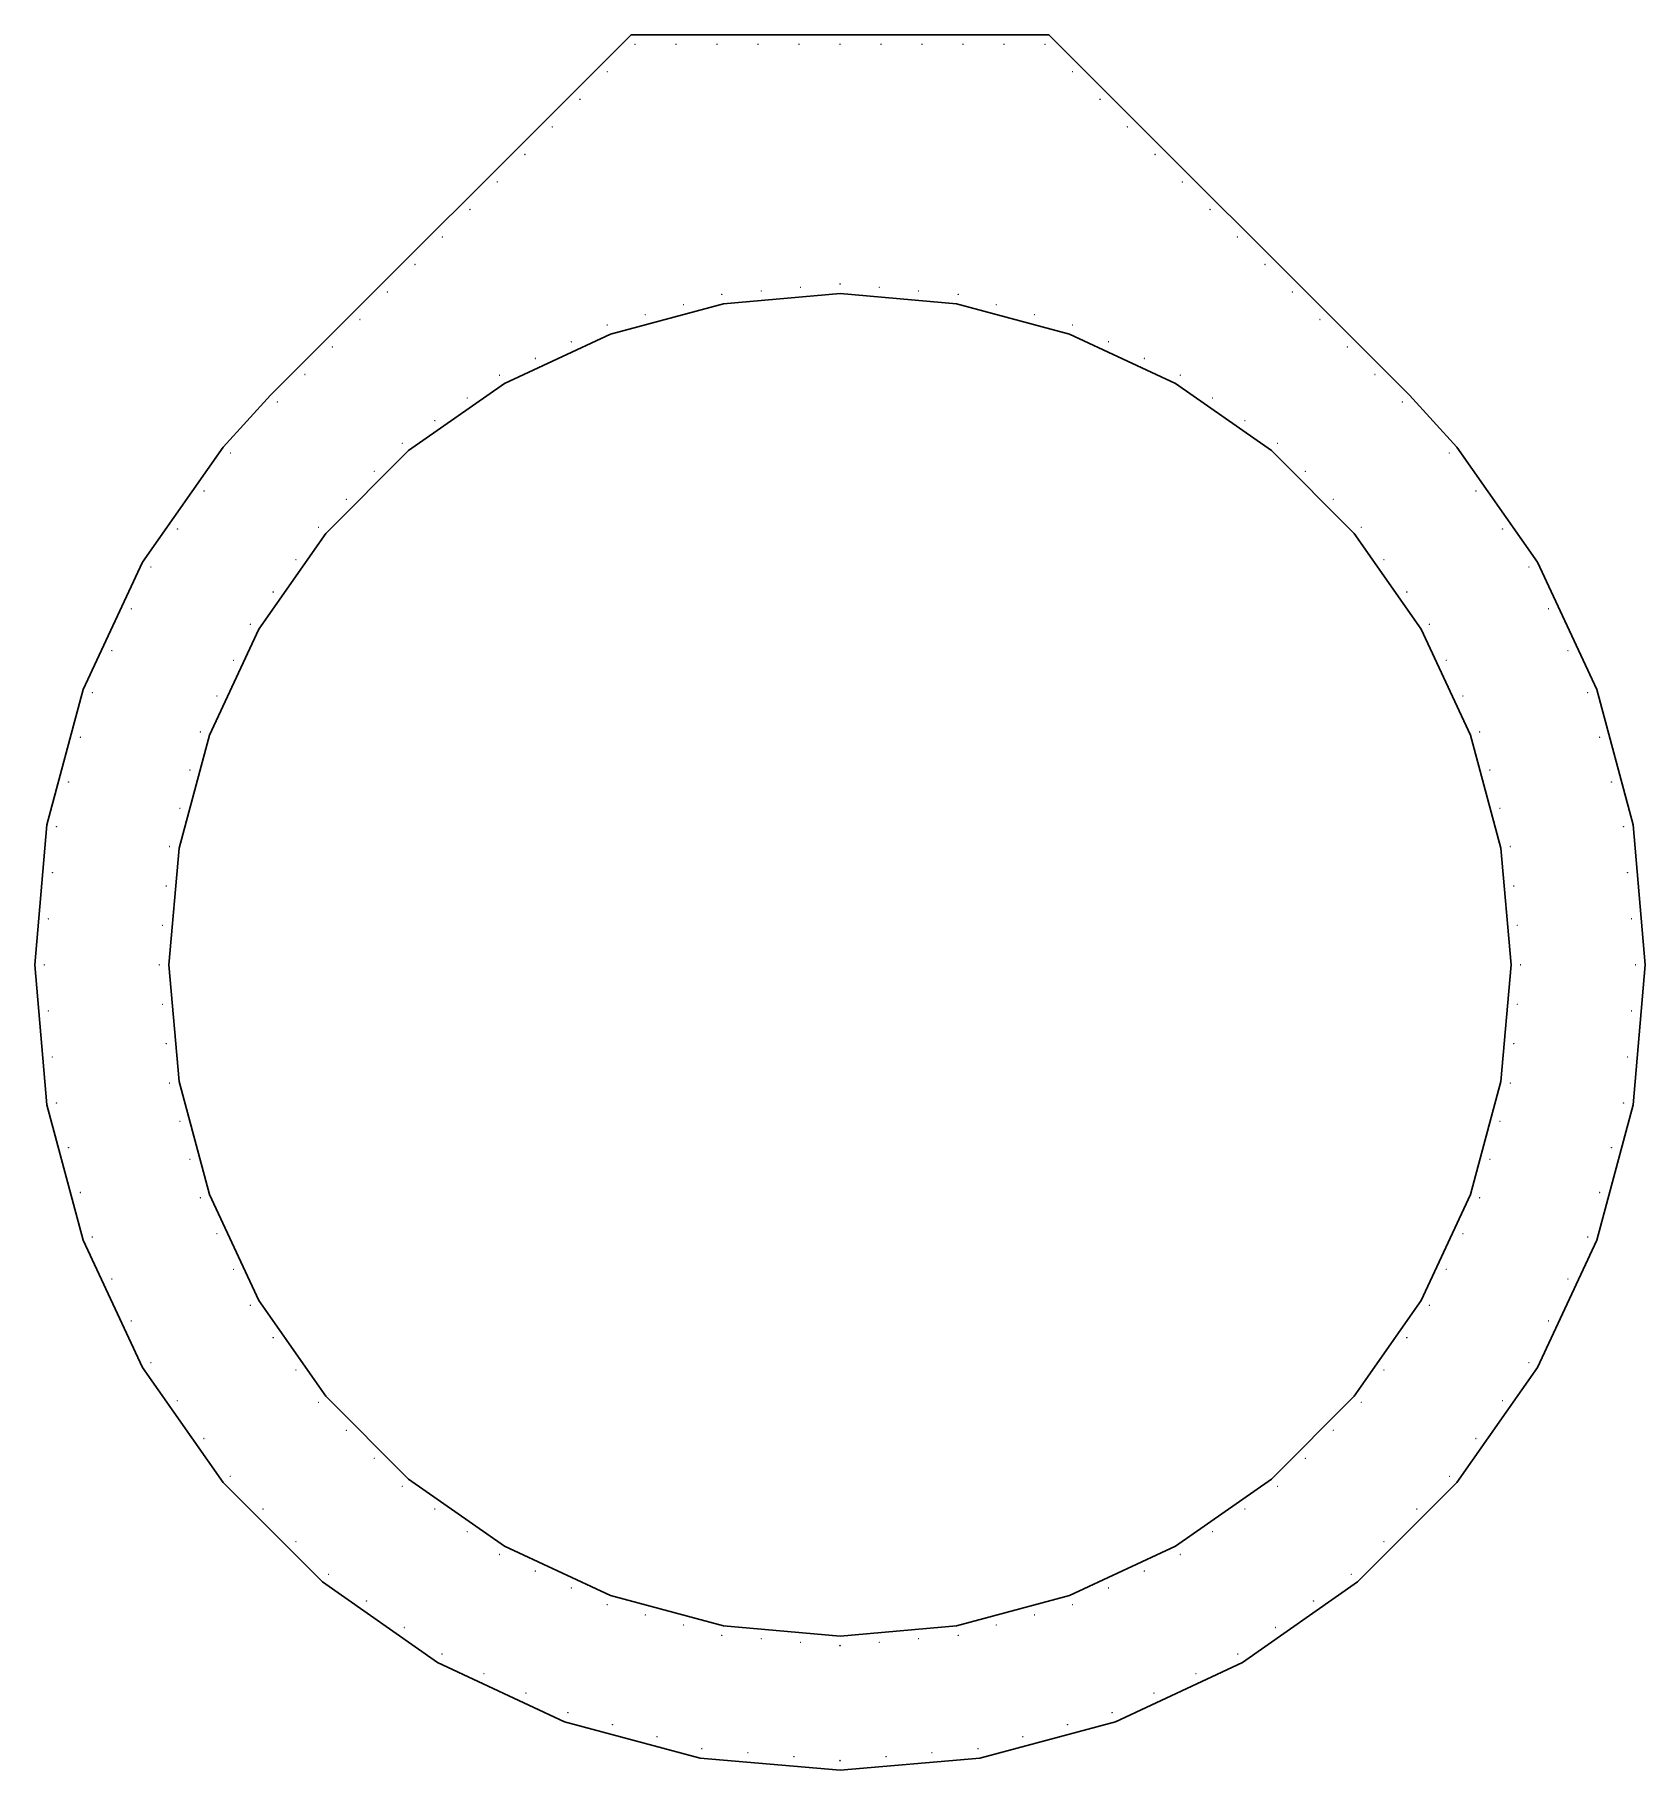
# Model space of a CAD drawing. Extents: x -21000 to 21000, y -21000 to 24250.
import ezdxf

# ---------------------------------------------------------------- set-up
doc = ezdxf.new("R2010")
doc.units = 0
doc.header["$MEASUREMENT"] = 0
doc.header["$PDMODE"] = 35
for name, color, linetype in [('CLS_C20_25', 1, 'Continuous'), ('CLS_C20_25_FORO', 1, 'Continuous'), ('FEB44K', 1, 'Continuous')]:
    doc.layers.add(name, color=color, linetype=linetype)

msp = doc.modelspace()

# ---------------------------------------------------------------- linework, layer by layer
at = {"layer": 'CLS_C20_25'}
msp.add_lwpolyline([(-14849.243164, 14849.243164), (-5450, 24250), (5450, 24250), (14849.243164, 14849.243164), (16086.933594, 13498.540039), (18186.533203, 10500), (19733.544922, 7182.422852), (20680.962891, 3646.611816), (21000, 0), (20680.962891, -3646.611816), (19733.544922, -7182.422852), (18186.533203, -10500), (16086.933594, -13498.540039), (13498.540039, -16086.933594), (10500, -18186.533203), (7182.422852, -19733.544922), (3646.611816, -20680.962891), (0, -21000), (-3646.611816, -20680.962891), (-7182.422852, -19733.544922), (-10500, -18186.533203), (-13498.540039, -16086.933594), (-16086.933594, -13498.540039), (-18186.533203, -10500), (-19733.544922, -7182.422852), (-20680.962891, -3646.611816), (-21000, 0), (-20680.962891, 3646.611816), (-19733.544922, 7182.422852), (-18186.533203, 10500), (-16086.933594, 13498.540039), (-14849.243164, 14849.243164)], dxfattribs=at)
at = {"layer": 'CLS_C20_25_FORO'}
msp.add_lwpolyline([(0, 17500), (-3038.843262, 17234.134766), (-5985.352539, 16444.621094), (-8750, 15155.444336), (-11248.783203, 13405.77832), (-13405.77832, 11248.783203), (-15155.444336, 8750), (-16444.621094, 5985.352539), (-17234.134766, 3038.843262), (-17500, 0), (-17234.134766, -3038.843262), (-16444.621094, -5985.352539), (-15155.444336, -8750), (-13405.77832, -11248.783203), (-11248.783203, -13405.77832), (-8750, -15155.444336), (-5985.352539, -16444.621094), (-3038.843262, -17234.134766), (0, -17500), (3038.843262, -17234.134766), (5985.352539, -16444.621094), (8750, -15155.444336), (11248.783203, -13405.77832), (13405.77832, -11248.783203), (15155.444336, -8750), (16444.621094, -5985.352539), (17234.134766, -3038.843262), (17500, 0), (17234.134766, 3038.843262), (16444.621094, 5985.352539), (15155.444336, 8750), (13405.77832, 11248.783203), (11248.783203, 13405.77832), (8750, 15155.444336), (5985.352539, 16444.621094), (3038.843262, 17234.134766), (0, 17500)], dxfattribs=at)
at = {"layer": 'FEB44K'}
for p in [(-5346.4348, 24000), (-4277.14765, 24000), (-3207.86055, 24000), (-2138.57385, 24000), (-1069.28675, 24000), (0, 24000), (1069.2871, 24000), (2138.5742, 24000), (3207.86135, 24000), (4277.1492, 24000), (5346.4363, 24000), (-6063.52465, 23282.7942), (6063.52465, 23282.7942), (-6780.61445, 22565.5884), (6780.61445, 22565.5899), (-7497.7043, 21848.3841), (7497.7043, 21848.3841), (-8214.7934, 21131.1798), (8214.79415, 21131.1783), (-8931.88325, 20413.974), (8931.88325, 20413.974), (-9648.9731, 19696.7682), (9648.9731, 19696.7682), (-10366.06295, 18979.5624), (10366.0637, 18979.5624), (-11083.15275, 18262.35655), (11083.15275, 18262.35655), (-1027.47365, 17661.0626), (0, 17750.9552), (1027.47365, 17661.0626), (-11800.2426, 17545.1523), (-4078.67545, 17214.3326), (-3082.4209, 17481.27745), (-2054.9473, 17571.17005), (2054.9473, 17571.17005), (3082.4209, 17481.27745), (4078.6751, 17214.3326), (11800.2434, 17545.15075), (-12517.33245, 16827.94645), (-5074.9298, 16947.38615), (5074.9298, 16947.38615), (12517.33245, 16827.94645), (-6071.18415, 16680.4413), (6071.18415, 16680.4413), (-13234.4223, 16110.74065), (-7005.94865, 16244.55415), (7005.94865, 16244.55415), (13234.4223, 16110.7422), (-13951.51215, 15393.5364), (-7940.7135, 15808.66545), (7940.7135, 15808.66545), (13951.51215, 15393.5364), (-8875.4776, 15372.7783), (8875.4776, 15372.7783), (-14668.602, 14676.33055), (-9720.3499, 14781.192), (9720.3491, 14781.192), (14668.602, 14676.33055), (-10565.22215, 14189.60725), (10565.2214, 14189.60725), (-11410.0937, 13598.02095), (11410.0937, 13598.02095), (-15891.5451, 13341.72365), (15891.5451, 13341.72365), (-12139.40275, 12868.71185), (12139.40275, 12868.71185), (-16584.0973, 12352.65655), (16584.0973, 12352.65655), (-12868.71185, 12139.40275), (12868.71185, 12139.40275), (-17276.64795, 11363.5895), (-13598.02095, 11410.0937), (13598.02095, 11410.0937), (17276.64795, 11363.5895), (-14189.60725, 10565.2214), (14189.60725, 10565.22215), (-17969.20015, 10374.5224), (17969.20015, 10374.5224), (-14781.192, 9720.3491), (14781.192, 9720.3499), (-18478.7079, 9281.87865), (18478.7079, 9281.87865), (-15372.7783, 8875.4776), (15372.7783, 8875.4776), (-18988.21715, 8189.2349), (18988.21715, 8189.2349), (-15808.66545, 7940.7135), (15808.66545, 7940.7135), (-19497.7249, 7096.5912), (-16244.55415, 7005.94865), (16244.55415, 7005.94865), (19497.7249, 7096.5912), (-19809.75645, 5932.07205), (-16680.4413, 6071.18415), (16680.4413, 6071.18415), (19809.75645, 5932.07205), (-16947.38615, 5074.9298), (16947.38615, 5074.9298), (-20121.78955, 4767.55295), (20121.78955, 4767.55295), (-17214.3326, 4078.6751), (17214.3326, 4078.67545), (-20433.8211, 3603.03385), (20433.8211, 3603.03385), (-17481.27745, 3082.4209), (17481.27745, 3082.4209), (-20538.8962, 2402.02255), (20538.8962, 2402.02255), (-17571.17005, 2054.9473), (17571.17005, 2054.9473), (-20643.96975, 1201.0113), (-17661.0626, 1027.47365), (17661.0626, 1027.47365), (20643.96975, 1201.0113), (-20749.0448, 0), (-17750.9552, 0), (17750.9552, 0), (20749.0448, 0), (-20643.96975, -1201.0113), (-17661.0626, -1027.47365), (17661.0626, -1027.47365), (20643.96975, -1201.0113), (-17571.17005, -2054.9473), (17571.17005, -2054.9473), (-20538.8962, -2402.02255), (20538.8962, -2402.02255), (-17481.27745, -3082.4209), (17481.27745, -3082.4209), (-20433.8211, -3603.03385), (20433.8211, -3603.03385), (-17214.3326, -4078.67545), (17214.3326, -4078.6751), (-20121.78955, -4767.55295), (20121.78955, -4767.55295), (-16947.38615, -5074.9298), (16947.38615, -5074.9298), (-19809.75645, -5932.07205), (-16680.4413, -6071.18415), (16680.4413, -6071.18415), (19809.75645, -5932.07205), (-19497.7249, -7096.5912), (-16244.55415, -7005.94865), (16244.55415, -7005.94865), (19497.7249, -7096.5912), (-15808.66545, -7940.7135), (15808.66545, -7940.7135), (-18988.21715, -8189.2349), (18988.21715, -8189.2349), (-15372.7783, -8875.4776), (15372.7783, -8875.4776), (-18478.7079, -9281.87865), (18478.7079, -9281.87865), (-14781.192, -9720.3499), (14781.192, -9720.3491), (-17969.20015, -10374.5224), (17969.20015, -10374.5224), (-14189.60725, -10565.22215), (14189.60725, -10565.2214), (-17277.69775, -11362.09105), (-13598.02095, -11410.0937), (13598.02095, -11410.0937), (17277.69775, -11362.09105), (-12868.71185, -12139.40275), (12868.71185, -12139.40275), (-16586.19385, -12349.65975), (16586.19385, -12349.65975), (-12139.40275, -12868.71185), (12139.40275, -12868.71185), (-15894.69145, -13337.2284), (15894.69145, -13337.2284), (-11410.0937, -13598.02095), (11410.0937, -13598.02095), (-15042.2043, -14189.7156), (-10565.2214, -14189.60725), (10565.22215, -14189.60725), (15042.2043, -14189.7156), (-9720.3491, -14781.192), (9720.3499, -14781.192), (-14189.7156, -15042.2043), (-8875.4776, -15372.7783), (8875.4776, -15372.7783), (14189.7156, -15042.2043), (-7940.7135, -15808.66545), (7940.7135, -15808.66545), (-13337.2284, -15894.69145), (-7005.94865, -16244.55415), (7005.94865, -16244.55415), (13337.2284, -15894.69145), (-12349.65975, -16586.19385), (-6071.18415, -16680.4413), (6071.18415, -16680.4413), (12349.65975, -16586.19385), (-5074.9298, -16947.38615), (5074.9298, -16947.38615), (-11362.09105, -17277.69775), (-4078.6751, -17214.3326), (-3082.4209, -17481.27745), (-2054.9473, -17571.17005), (2054.9473, -17571.17005), (3082.4209, -17481.27745), (4078.67545, -17214.3326), (11362.09105, -17277.69775), (-10374.5224, -17969.20015), (-1027.47365, -17661.0626), (0, -17750.9552), (1027.47365, -17661.0626), (10374.5224, -17969.20015), (-9281.87865, -18478.7079), (9281.87865, -18478.7079), (-8189.2349, -18988.21715), (8189.2349, -18988.21715), (-7096.5912, -19497.7249), (-5932.07205, -19809.75645), (5932.07205, -19809.75645), (7096.5912, -19497.7249), (-4767.55295, -20121.78955), (4767.55295, -20121.78955), (-3603.03385, -20433.8211), (-2402.02255, -20538.8962), (-1201.0113, -20643.96975), (0, -20749.0448), (1201.0113, -20643.96975), (2402.02255, -20538.8962), (3603.03385, -20433.8211)]:
    msp.add_point(p, dxfattribs=at)

doc.saveas('drawing.dxf')
